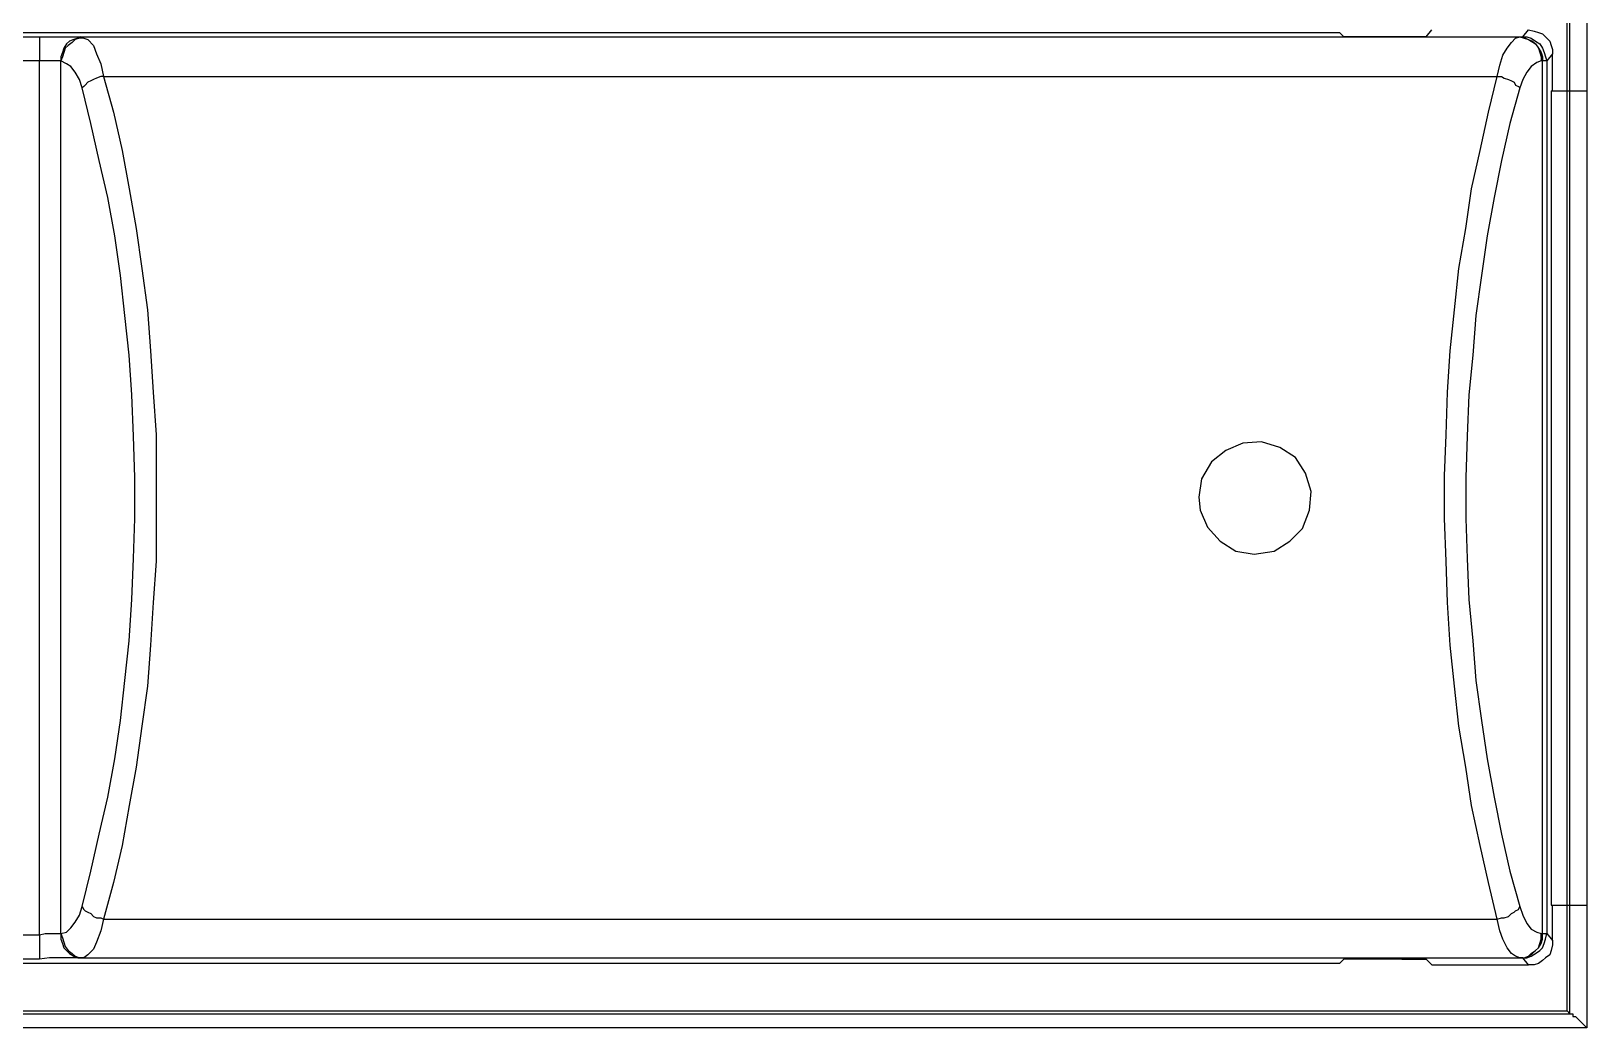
# Model space of a CAD drawing. Header units: centimetres. Extents: x -9.3 to 8.8, y -8.1 to 9.2.
# Drawn here: x -5.013 to -3.08, y -0.455 to 0.783 of the extents above; entities that cross this region are included whole.
import ezdxf

# ---------------------------------------------------------------- set-up
doc = ezdxf.new("R2010")
doc.units = ezdxf.units.CM
doc.header["$MEASUREMENT"] = 0
doc.layers.add('Camada 1', color=7, linetype='Continuous')

msp = doc.modelspace()

# ---------------------------------------------------------------- linework, layer by layer
at = {"layer": 'Camada 1', "color": 250, "lineweight": 25}
for points in [[(-3.10092, -0.43744), (-3.10092, -0.43744), (-3.10092, 6.67103), (-3.10092, 6.67103)], [(-3.10092, -0.43744), (-3.10092, -0.43744), (-3.10092, 6.67103), (-3.10092, 6.67103)], [(-3.07975, 6.68867), (-3.07975, 6.68867), (-3.07975, -0.45508), (-3.07975, -0.45508)], [(-3.07975, 6.68867), (-3.07975, 6.68867), (-3.07975, -0.45508), (-3.07975, -0.45508)], [(-3.10445, -0.43392), (-3.10445, -0.43392), (-3.10445, 6.6675), (-3.10445, 6.6675)], [(-3.10445, -0.43392), (-3.10445, -0.43392), (-3.10445, 6.6675), (-3.10445, 6.6675)], [(-6.64051, 0.78123), (-6.64051, 0.78123), (-3.3872, 0.78123), (-3.3872, 0.78123)], [(-5.02356, 0.77597), (-5.02356, 0.77597), (-5.00239, 0.77597), (-5.00239, 0.77597)], [(-5.00239, 0.77597), (-5.00239, 0.77597), (-4.9512, 0.77597), (-4.9512, 0.77597)], [(-5.00239, 0.77597), (-5.00239, 0.77597), (-5.00239, 0.74595), (-5.00239, 0.74595)], [(-4.9512, 0.77597), (-4.9512, 0.77597), (-3.16301, 0.77597), (-3.16301, 0.77597)], [(-4.9512, 0.77597), (-4.9512, 0.77597), (-4.94767, 0.77417), (-4.94767, 0.77417)], [(-3.38191, 0.77597), (-3.38191, 0.77597), (-3.3872, 0.78123), (-3.3872, 0.78123)], [(-3.30955, 0.77597), (-3.30955, 0.77597), (-3.38191, 0.77597), (-3.38191, 0.77597)], [(-3.27953, 0.77597), (-3.27953, 0.77597), (-3.30955, 0.77597), (-3.30955, 0.77597)], [(-3.27953, 0.77597), (-3.27953, 0.77597), (-3.27244, 0.78479), (-3.27244, 0.78479)], [(-3.16301, 0.77597), (-3.16301, 0.77597), (-3.16124, 0.77597), (-3.16124, 0.77597)], [(-3.16124, 0.77597), (-3.16124, 0.77597), (-3.15951, 0.77597), (-3.15951, 0.77597)], [(-3.15951, 0.77597), (-3.15951, 0.77597), (-3.15242, 0.78479), (-3.15242, 0.78479)], [(-3.1224, 0.75477), (-3.1224, 0.75477), (-3.12946, 0.74595), (-3.12946, 0.74595)], [(-3.1224, 0.70887), (-3.1224, 0.70887), (-3.1224, 0.75477), (-3.1224, 0.75477)], [(-5.00239, 0.74595), (-5.00239, 0.74595), (-5.02356, 0.74595), (-5.02356, 0.74595)], [(-5.00239, -0.33969), (-5.00239, -0.33969), (-5.00239, 0.74595), (-5.00239, 0.74595)], [(-4.9759, 0.74595), (-4.9759, 0.74595), (-5.00239, 0.74595), (-5.00239, 0.74595)], [(-4.9759, -0.33789), (-4.9759, -0.33789), (-4.9759, 0.74595), (-4.9759, 0.74595)], [(-4.9759, 0.74595), (-4.9759, 0.74595), (-4.9759, 0.74595), (-4.9759, 0.74595)], [(-3.13478, 0.74595), (-3.13478, 0.74595), (-3.13651, 0.74595), (-3.13651, 0.74595)], [(-3.13478, -0.33789), (-3.13478, -0.33789), (-3.13478, 0.74595), (-3.13478, 0.74595)], [(-3.12946, 0.74595), (-3.12946, 0.74595), (-3.13478, 0.74595), (-3.13478, 0.74595)], [(-3.12946, 0.74595), (-3.12946, 0.74595), (-3.12946, -0.33789), (-3.12946, -0.33789)], [(-4.92294, 0.72655), (-4.92294, 0.72655), (-3.19126, 0.72655), (-3.19126, 0.72655)], [(-3.12417, 0.70887), (-3.12417, 0.70887), (-3.12417, -0.30261), (-3.12417, -0.30261)], [(-3.12417, 0.70887), (-3.12417, 0.70887), (-3.07975, 0.70887), (-3.07975, 0.70887)], [(-3.12417, -0.30261), (-3.12417, -0.30261), (-3.07975, -0.30261), (-3.07975, -0.30261)], [(-3.1224, -0.34674), (-3.1224, -0.34674), (-3.1224, -0.30261), (-3.1224, -0.30261)], [(-4.92294, -0.32025), (-4.92294, -0.32025), (-3.19126, -0.32025), (-3.19126, -0.32025)], [(-5.02356, -0.33969), (-5.02356, -0.33969), (-5.00239, -0.33969), (-5.00239, -0.33969)], [(-5.00239, -0.33969), (-5.00239, -0.33969), (-5.00239, -0.36968), (-5.00239, -0.36968)], [(-4.9759, -0.33789), (-4.9759, -0.33789), (-4.9759, -0.33789), (-4.9759, -0.33789)], [(-3.13651, -0.33789), (-3.13651, -0.33789), (-3.13478, -0.33789), (-3.13478, -0.33789)], [(-3.13478, -0.33789), (-3.13478, -0.33789), (-3.12946, -0.33789), (-3.12946, -0.33789)], [(-3.12946, -0.33789), (-3.12946, -0.33789), (-3.1224, -0.34674), (-3.1224, -0.34674)], [(-3.3872, -0.37497), (-3.3872, -0.37497), (-6.64051, -0.37497), (-6.64051, -0.37497)], [(-5.00239, -0.36968), (-5.00239, -0.36968), (-5.02356, -0.36968), (-5.02356, -0.36968)], [(-4.9512, -0.36791), (-4.9512, -0.36791), (-3.16301, -0.36791), (-3.16301, -0.36791)], [(-4.94767, -0.36791), (-4.94767, -0.36791), (-4.9512, -0.36791), (-4.9512, -0.36791)], [(-3.38191, -0.36968), (-3.38191, -0.36968), (-3.3872, -0.37497), (-3.3872, -0.37497)], [(-3.30955, -0.36968), (-3.30955, -0.36968), (-3.38191, -0.36968), (-3.38191, -0.36968)], [(-3.30955, -0.36968), (-3.30955, -0.36968), (-3.27953, -0.36968), (-3.27953, -0.36968)], [(-3.27244, -0.37673), (-3.27244, -0.37673), (-3.27953, -0.36968), (-3.27953, -0.36968)], [(-3.27244, -0.37673), (-3.27244, -0.37673), (-3.15242, -0.37673), (-3.15242, -0.37673)], [(-3.16124, -0.36791), (-3.16124, -0.36791), (-3.16301, -0.36791), (-3.16301, -0.36791)], [(-3.15951, -0.36791), (-3.15951, -0.36791), (-3.16124, -0.36791), (-3.16124, -0.36791)], [(-3.15242, -0.37673), (-3.15242, -0.37673), (-3.15951, -0.36791), (-3.15951, -0.36791)], [(-6.92856, -0.43744), (-6.92856, -0.43744), (-3.10092, -0.43744), (-3.10092, -0.43744)], [(-6.92856, -0.43744), (-6.92856, -0.43744), (-3.10092, -0.43744), (-3.10092, -0.43744)], [(-6.92503, -0.43392), (-6.92503, -0.43392), (-3.10445, -0.43392), (-3.10445, -0.43392)], [(-6.92503, -0.43392), (-6.92503, -0.43392), (-3.10445, -0.43392), (-3.10445, -0.43392)], [(-3.10445, -0.43392), (-3.10445, -0.43392), (-3.10092, -0.43744), (-3.10092, -0.43744)], [(-3.10445, -0.43392), (-3.10445, -0.43392), (-3.10092, -0.43744), (-3.10092, -0.43744)], [(-3.07975, -0.45508), (-3.07975, -0.45508), (-6.94621, -0.45508), (-6.94621, -0.45508)], [(-3.07975, -0.45508), (-3.07975, -0.45508), (-6.94621, -0.45508), (-6.94621, -0.45508)]]:
    msp.add_open_spline(points, degree=3, dxfattribs=at)
at = {"layer": 'Camada 1', "color": 134, "lineweight": 9}
msp.add_open_spline([(-3.10445, 0.6477), (-3.10445, 0.6477), (-3.10445, 1.08867), (-3.10445, 1.08867)], degree=3, dxfattribs=at)
at = {"layer": 'Camada 1', "color": 250, "lineweight": 25}
for points, knots in [([(-4.9512, 0.77597), (-4.9512, 0.77597), (-4.95473, 0.77417), (-4.95473, 0.77417), (-4.95473, 0.77417), (-4.96002, 0.77241), (-4.96002, 0.77241), (-4.96002, 0.77241), (-4.96531, 0.77064), (-4.96531, 0.77064), (-4.96531, 0.77064), (-4.96884, 0.76712), (-4.96884, 0.76712), (-4.96884, 0.76712), (-4.97237, 0.76182), (-4.97237, 0.76182), (-4.97237, 0.76182), (-4.97413, 0.75653), (-4.97413, 0.75653), (-4.97413, 0.75653), (-4.9759, 0.75124), (-4.9759, 0.75124), (-4.9759, 0.75124), (-4.9759, 0.74595), (-4.9759, 0.74595)], [0, 0, 0, 0, 0.125, 0.125, 0.125, 0.25, 0.25, 0.25, 0.375, 0.375, 0.375, 0.5, 0.5, 0.5, 0.625, 0.625, 0.625, 0.75, 0.75, 0.75, 0.875, 0.875, 0.875, 1, 1, 1, 1]), ([(-4.94767, 0.77417), (-4.94767, 0.77417), (-4.95297, 0.77417), (-4.95297, 0.77417), (-4.95297, 0.77417), (-4.95826, 0.77241), (-4.95826, 0.77241), (-4.95826, 0.77241), (-4.96179, 0.76888), (-4.96179, 0.76888), (-4.96179, 0.76888), (-4.96708, 0.76535), (-4.96708, 0.76535), (-4.96708, 0.76535), (-4.9706, 0.76182), (-4.9706, 0.76182), (-4.9706, 0.76182), (-4.97237, 0.75653), (-4.97237, 0.75653), (-4.97237, 0.75653), (-4.97413, 0.75124), (-4.97413, 0.75124), (-4.97413, 0.75124), (-4.9759, 0.74595), (-4.9759, 0.74595)], [0, 0, 0, 0, 0.125, 0.125, 0.125, 0.25, 0.25, 0.25, 0.375, 0.375, 0.375, 0.5, 0.5, 0.5, 0.625, 0.625, 0.625, 0.75, 0.75, 0.75, 0.875, 0.875, 0.875, 1, 1, 1, 1]), ([(-4.94767, 0.77417), (-4.94767, 0.77417), (-4.94235, 0.77241), (-4.94235, 0.77241), (-4.94235, 0.77241), (-4.93529, 0.76535), (-4.93529, 0.76535), (-4.93529, 0.76535), (-4.93176, 0.75477), (-4.93176, 0.75477), (-4.93176, 0.75477), (-4.92647, 0.74242), (-4.92647, 0.74242), (-4.92647, 0.74242), (-4.92294, 0.72655), (-4.92294, 0.72655)], [0, 0, 0, 0, 0.2, 0.2, 0.2, 0.4, 0.4, 0.4, 0.6, 0.6, 0.6, 0.8, 0.8, 0.8, 1, 1, 1, 1]), ([(-3.19126, 0.72655), (-3.19126, 0.72655), (-3.18774, 0.74066), (-3.18774, 0.74066), (-3.18774, 0.74066), (-3.18421, 0.753), (-3.18421, 0.753), (-3.18421, 0.753), (-3.17892, 0.76182), (-3.17892, 0.76182), (-3.17892, 0.76182), (-3.17363, 0.76888), (-3.17363, 0.76888), (-3.17363, 0.76888), (-3.16833, 0.77417), (-3.16833, 0.77417), (-3.16833, 0.77417), (-3.16301, 0.77597), (-3.16301, 0.77597)], [0, 0, 0, 0, 0.1666667, 0.1666667, 0.1666667, 0.3333333, 0.3333333, 0.3333333, 0.5, 0.5, 0.5, 0.6666667, 0.6666667, 0.6666667, 0.8333333, 0.8333333, 0.8333333, 1, 1, 1, 1]), ([(-3.16301, 0.77597), (-3.16301, 0.77597), (-3.15771, 0.77417), (-3.15771, 0.77417), (-3.15771, 0.77417), (-3.15242, 0.77241), (-3.15242, 0.77241), (-3.15242, 0.77241), (-3.1489, 0.77064), (-3.1489, 0.77064), (-3.1489, 0.77064), (-3.1436, 0.76712), (-3.1436, 0.76712), (-3.1436, 0.76712), (-3.14008, 0.76182), (-3.14008, 0.76182), (-3.14008, 0.76182), (-3.13831, 0.75653), (-3.13831, 0.75653), (-3.13831, 0.75653), (-3.13651, 0.75124), (-3.13651, 0.75124), (-3.13651, 0.75124), (-3.13651, 0.74595), (-3.13651, 0.74595)], [0, 0, 0, 0, 0.125, 0.125, 0.125, 0.25, 0.25, 0.25, 0.375, 0.375, 0.375, 0.5, 0.5, 0.5, 0.625, 0.625, 0.625, 0.75, 0.75, 0.75, 0.875, 0.875, 0.875, 1, 1, 1, 1]), ([(-3.16124, 0.77597), (-3.16124, 0.77597), (-3.15595, 0.77417), (-3.15595, 0.77417), (-3.15595, 0.77417), (-3.15242, 0.77241), (-3.15242, 0.77241), (-3.15242, 0.77241), (-3.14713, 0.77064), (-3.14713, 0.77064), (-3.14713, 0.77064), (-3.1436, 0.76712), (-3.1436, 0.76712), (-3.1436, 0.76712), (-3.14008, 0.76182), (-3.14008, 0.76182), (-3.14008, 0.76182), (-3.13651, 0.75653), (-3.13651, 0.75653), (-3.13651, 0.75653), (-3.13478, 0.75124), (-3.13478, 0.75124), (-3.13478, 0.75124), (-3.13478, 0.74595), (-3.13478, 0.74595)], [0, 0, 0, 0, 0.125, 0.125, 0.125, 0.25, 0.25, 0.25, 0.375, 0.375, 0.375, 0.5, 0.5, 0.5, 0.625, 0.625, 0.625, 0.75, 0.75, 0.75, 0.875, 0.875, 0.875, 1, 1, 1, 1]), ([(-3.15951, 0.77597), (-3.15951, 0.77597), (-3.15419, 0.77597), (-3.15419, 0.77597), (-3.15419, 0.77597), (-3.1489, 0.77417), (-3.1489, 0.77417), (-3.1489, 0.77417), (-3.1436, 0.77064), (-3.1436, 0.77064), (-3.1436, 0.77064), (-3.13831, 0.76712), (-3.13831, 0.76712), (-3.13831, 0.76712), (-3.13478, 0.76182), (-3.13478, 0.76182), (-3.13478, 0.76182), (-3.13302, 0.75653), (-3.13302, 0.75653), (-3.13302, 0.75653), (-3.13126, 0.75124), (-3.13126, 0.75124), (-3.13126, 0.75124), (-3.12946, 0.74595), (-3.12946, 0.74595)], [0, 0, 0, 0, 0.125, 0.125, 0.125, 0.25, 0.25, 0.25, 0.375, 0.375, 0.375, 0.5, 0.5, 0.5, 0.625, 0.625, 0.625, 0.75, 0.75, 0.75, 0.875, 0.875, 0.875, 1, 1, 1, 1]), ([(-3.15242, 0.78479), (-3.15242, 0.78479), (-3.14537, 0.78303), (-3.14537, 0.78303), (-3.14537, 0.78303), (-3.14008, 0.78123), (-3.14008, 0.78123), (-3.14008, 0.78123), (-3.13478, 0.7795), (-3.13478, 0.7795), (-3.13478, 0.7795), (-3.13126, 0.77597), (-3.13126, 0.77597), (-3.13126, 0.77597), (-3.12596, 0.77064), (-3.12596, 0.77064), (-3.12596, 0.77064), (-3.12417, 0.76535), (-3.12417, 0.76535), (-3.12417, 0.76535), (-3.1224, 0.76006), (-3.1224, 0.76006), (-3.1224, 0.76006), (-3.1224, 0.75477), (-3.1224, 0.75477)], [0, 0, 0, 0, 0.125, 0.125, 0.125, 0.25, 0.25, 0.25, 0.375, 0.375, 0.375, 0.5, 0.5, 0.5, 0.625, 0.625, 0.625, 0.75, 0.75, 0.75, 0.875, 0.875, 0.875, 1, 1, 1, 1]), ([(-4.9494, 0.7124), (-4.9494, 0.7124), (-4.95297, 0.72298), (-4.95297, 0.72298), (-4.95297, 0.72298), (-4.95826, 0.73184), (-4.95826, 0.73184), (-4.95826, 0.73184), (-4.96355, 0.73889), (-4.96355, 0.73889), (-4.96355, 0.73889), (-4.96884, 0.74242), (-4.96884, 0.74242), (-4.96884, 0.74242), (-4.9759, 0.74595), (-4.9759, 0.74595)], [0, 0, 0, 0, 0.2, 0.2, 0.2, 0.4, 0.4, 0.4, 0.6, 0.6, 0.6, 0.8, 0.8, 0.8, 1, 1, 1, 1]), ([(-3.13651, 0.74595), (-3.13651, 0.74595), (-3.14184, 0.74419), (-3.14184, 0.74419), (-3.14184, 0.74419), (-3.1489, 0.73889), (-3.1489, 0.73889), (-3.1489, 0.73889), (-3.15419, 0.73184), (-3.15419, 0.73184), (-3.15419, 0.73184), (-3.15951, 0.72298), (-3.15951, 0.72298), (-3.15951, 0.72298), (-3.16301, 0.7124), (-3.16301, 0.7124)], [0, 0, 0, 0, 0.2, 0.2, 0.2, 0.4, 0.4, 0.4, 0.6, 0.6, 0.6, 0.8, 0.8, 0.8, 1, 1, 1, 1]), ([(-4.92294, 0.72655), (-4.92294, 0.72655), (-4.92647, 0.72655), (-4.92647, 0.72655), (-4.92647, 0.72655), (-4.93176, 0.72478), (-4.93176, 0.72478), (-4.93176, 0.72478), (-4.93529, 0.72298), (-4.93529, 0.72298), (-4.93529, 0.72298), (-4.93882, 0.72122), (-4.93882, 0.72122), (-4.93882, 0.72122), (-4.94235, 0.71946), (-4.94235, 0.71946), (-4.94235, 0.71946), (-4.94587, 0.71593), (-4.94587, 0.71593), (-4.94587, 0.71593), (-4.94767, 0.71416), (-4.94767, 0.71416), (-4.94767, 0.71416), (-4.9494, 0.7124), (-4.9494, 0.7124)], [0, 0, 0, 0, 0.125, 0.125, 0.125, 0.25, 0.25, 0.25, 0.375, 0.375, 0.375, 0.5, 0.5, 0.5, 0.625, 0.625, 0.625, 0.75, 0.75, 0.75, 0.875, 0.875, 0.875, 1, 1, 1, 1]), ([(-4.92294, 0.72655), (-4.92294, 0.72655), (-4.9106, 0.68238), (-4.9106, 0.68238), (-4.9106, 0.68238), (-4.89998, 0.63475), (-4.89998, 0.63475), (-4.89998, 0.63475), (-4.89116, 0.58706), (-4.89116, 0.58706), (-4.89116, 0.58706), (-4.88234, 0.53767), (-4.88234, 0.53767), (-4.88234, 0.53767), (-4.87528, 0.48821), (-4.87528, 0.48821), (-4.87528, 0.48821), (-4.86823, 0.43702), (-4.86823, 0.43702), (-4.86823, 0.43702), (-4.8647, 0.38583), (-4.8647, 0.38583), (-4.8647, 0.38583), (-4.86117, 0.33465), (-4.86117, 0.33465), (-4.86117, 0.33465), (-4.85761, 0.28169), (-4.85761, 0.28169), (-4.85761, 0.28169), (-4.85761, 0.1246), (-4.85761, 0.1246), (-4.85761, 0.1246), (-4.86117, 0.07338), (-4.86117, 0.07338), (-4.86117, 0.07338), (-4.8647, 0.02043), (-4.8647, 0.02043), (-4.8647, 0.02043), (-4.86823, -0.03076), (-4.86823, -0.03076), (-4.86823, -0.03076), (-4.87528, -0.08019), (-4.87528, -0.08019), (-4.87528, -0.08019), (-4.88234, -0.13137), (-4.88234, -0.13137), (-4.88234, -0.13137), (-4.89116, -0.17903), (-4.89116, -0.17903), (-4.89116, -0.17903), (-4.89998, -0.22846), (-4.89998, -0.22846), (-4.89998, -0.22846), (-4.9106, -0.27435), (-4.9106, -0.27435), (-4.9106, -0.27435), (-4.92294, -0.32025), (-4.92294, -0.32025)], [0, 0, 0, 0, 0.0526316, 0.0526316, 0.0526316, 0.1052632, 0.1052632, 0.1052632, 0.1578947, 0.1578947, 0.1578947, 0.2105263, 0.2105263, 0.2105263, 0.2631579, 0.2631579, 0.2631579, 0.3157895, 0.3157895, 0.3157895, 0.3684211, 0.3684211, 0.3684211, 0.4210526, 0.4210526, 0.4210526, 0.4736842, 0.4736842, 0.4736842, 0.5263158, 0.5263158, 0.5263158, 0.5789474, 0.5789474, 0.5789474, 0.6315789, 0.6315789, 0.6315789, 0.6842105, 0.6842105, 0.6842105, 0.7368421, 0.7368421, 0.7368421, 0.7894737, 0.7894737, 0.7894737, 0.8421053, 0.8421053, 0.8421053, 0.8947368, 0.8947368, 0.8947368, 0.9473684, 0.9473684, 0.9473684, 1, 1, 1, 1]), ([(-3.19126, -0.32025), (-3.19126, -0.32025), (-3.20185, -0.27435), (-3.20185, -0.27435), (-3.20185, -0.27435), (-3.21243, -0.22846), (-3.21243, -0.22846), (-3.21243, -0.22846), (-3.22305, -0.17903), (-3.22305, -0.17903), (-3.22305, -0.17903), (-3.2301, -0.13137), (-3.2301, -0.13137), (-3.2301, -0.13137), (-3.23892, -0.08019), (-3.23892, -0.08019), (-3.23892, -0.08019), (-3.24422, -0.03076), (-3.24422, -0.03076), (-3.24422, -0.03076), (-3.24951, 0.02043), (-3.24951, 0.02043), (-3.24951, 0.02043), (-3.25304, 0.07338), (-3.25304, 0.07338), (-3.25304, 0.07338), (-3.2548, 0.1246), (-3.2548, 0.1246), (-3.2548, 0.1246), (-3.25656, 0.17755), (-3.25656, 0.17755), (-3.25656, 0.17755), (-3.25656, 0.23051), (-3.25656, 0.23051), (-3.25656, 0.23051), (-3.2548, 0.28169), (-3.2548, 0.28169), (-3.2548, 0.28169), (-3.25304, 0.33465), (-3.25304, 0.33465), (-3.25304, 0.33465), (-3.24951, 0.38583), (-3.24951, 0.38583), (-3.24951, 0.38583), (-3.24422, 0.43702), (-3.24422, 0.43702), (-3.24422, 0.43702), (-3.23892, 0.48821), (-3.23892, 0.48821), (-3.23892, 0.48821), (-3.2301, 0.53767), (-3.2301, 0.53767), (-3.2301, 0.53767), (-3.22305, 0.58706), (-3.22305, 0.58706), (-3.22305, 0.58706), (-3.21243, 0.63475), (-3.21243, 0.63475), (-3.21243, 0.63475), (-3.20185, 0.68238), (-3.20185, 0.68238), (-3.20185, 0.68238), (-3.19126, 0.72655), (-3.19126, 0.72655)], [0, 0, 0, 0, 0.047619, 0.047619, 0.047619, 0.0952381, 0.0952381, 0.0952381, 0.1428571, 0.1428571, 0.1428571, 0.1904762, 0.1904762, 0.1904762, 0.2380952, 0.2380952, 0.2380952, 0.2857143, 0.2857143, 0.2857143, 0.3333333, 0.3333333, 0.3333333, 0.3809524, 0.3809524, 0.3809524, 0.4285714, 0.4285714, 0.4285714, 0.4761905, 0.4761905, 0.4761905, 0.5238095, 0.5238095, 0.5238095, 0.5714286, 0.5714286, 0.5714286, 0.6190476, 0.6190476, 0.6190476, 0.6666667, 0.6666667, 0.6666667, 0.7142857, 0.7142857, 0.7142857, 0.7619048, 0.7619048, 0.7619048, 0.8095238, 0.8095238, 0.8095238, 0.8571429, 0.8571429, 0.8571429, 0.9047619, 0.9047619, 0.9047619, 0.952381, 0.952381, 0.952381, 1, 1, 1, 1]), ([(-3.19126, 0.72655), (-3.19126, 0.72655), (-3.18597, 0.72655), (-3.18597, 0.72655), (-3.18597, 0.72655), (-3.18244, 0.72478), (-3.18244, 0.72478), (-3.18244, 0.72478), (-3.17715, 0.72298), (-3.17715, 0.72298), (-3.17715, 0.72298), (-3.17363, 0.72122), (-3.17363, 0.72122), (-3.17363, 0.72122), (-3.17006, 0.71946), (-3.17006, 0.71946), (-3.17006, 0.71946), (-3.16833, 0.71593), (-3.16833, 0.71593), (-3.16833, 0.71593), (-3.16477, 0.71416), (-3.16477, 0.71416), (-3.16477, 0.71416), (-3.16301, 0.7124), (-3.16301, 0.7124)], [0, 0, 0, 0, 0.125, 0.125, 0.125, 0.25, 0.25, 0.25, 0.375, 0.375, 0.375, 0.5, 0.5, 0.5, 0.625, 0.625, 0.625, 0.75, 0.75, 0.75, 0.875, 0.875, 0.875, 1, 1, 1, 1]), ([(-4.9494, -0.30434), (-4.9494, -0.30434), (-4.93882, -0.26024), (-4.93882, -0.26024), (-4.93882, -0.26024), (-4.92824, -0.21435), (-4.92824, -0.21435), (-4.92824, -0.21435), (-4.91765, -0.16845), (-4.91765, -0.16845), (-4.91765, -0.16845), (-4.90883, -0.12076), (-4.90883, -0.12076), (-4.90883, -0.12076), (-4.90178, -0.07313), (-4.90178, -0.07313), (-4.90178, -0.07313), (-4.89649, -0.02371), (-4.89649, -0.02371), (-4.89649, -0.02371), (-4.89116, 0.02572), (-4.89116, 0.02572), (-4.89116, 0.02572), (-4.88763, 0.07691), (-4.88763, 0.07691), (-4.88763, 0.07691), (-4.88587, 0.12813), (-4.88587, 0.12813), (-4.88587, 0.12813), (-4.8841, 0.17755), (-4.8841, 0.17755), (-4.8841, 0.17755), (-4.8841, 0.22874), (-4.8841, 0.22874), (-4.8841, 0.22874), (-4.88587, 0.27993), (-4.88587, 0.27993), (-4.88587, 0.27993), (-4.88763, 0.33112), (-4.88763, 0.33112), (-4.88763, 0.33112), (-4.89116, 0.38054), (-4.89116, 0.38054), (-4.89116, 0.38054), (-4.89649, 0.42997), (-4.89649, 0.42997), (-4.89649, 0.42997), (-4.90178, 0.47939), (-4.90178, 0.47939), (-4.90178, 0.47939), (-4.90883, 0.52881), (-4.90883, 0.52881), (-4.90883, 0.52881), (-4.91765, 0.57647), (-4.91765, 0.57647), (-4.91765, 0.57647), (-4.92824, 0.62237), (-4.92824, 0.62237), (-4.92824, 0.62237), (-4.93882, 0.66827), (-4.93882, 0.66827), (-4.93882, 0.66827), (-4.9494, 0.7124), (-4.9494, 0.7124)], [0, 0, 0, 0, 0.047619, 0.047619, 0.047619, 0.0952381, 0.0952381, 0.0952381, 0.1428571, 0.1428571, 0.1428571, 0.1904762, 0.1904762, 0.1904762, 0.2380952, 0.2380952, 0.2380952, 0.2857143, 0.2857143, 0.2857143, 0.3333333, 0.3333333, 0.3333333, 0.3809524, 0.3809524, 0.3809524, 0.4285714, 0.4285714, 0.4285714, 0.4761905, 0.4761905, 0.4761905, 0.5238095, 0.5238095, 0.5238095, 0.5714286, 0.5714286, 0.5714286, 0.6190476, 0.6190476, 0.6190476, 0.6666667, 0.6666667, 0.6666667, 0.7142857, 0.7142857, 0.7142857, 0.7619048, 0.7619048, 0.7619048, 0.8095238, 0.8095238, 0.8095238, 0.8571429, 0.8571429, 0.8571429, 0.9047619, 0.9047619, 0.9047619, 0.952381, 0.952381, 0.952381, 1, 1, 1, 1]), ([(-3.16301, 0.7124), (-3.16301, 0.7124), (-3.17539, 0.66827), (-3.17539, 0.66827), (-3.17539, 0.66827), (-3.18597, 0.62237), (-3.18597, 0.62237), (-3.18597, 0.62237), (-3.19479, 0.57647), (-3.19479, 0.57647), (-3.19479, 0.57647), (-3.20361, 0.52881), (-3.20361, 0.52881), (-3.20361, 0.52881), (-3.21067, 0.47939), (-3.21067, 0.47939), (-3.21067, 0.47939), (-3.21776, 0.42997), (-3.21776, 0.42997), (-3.21776, 0.42997), (-3.22129, 0.38054), (-3.22129, 0.38054), (-3.22129, 0.38054), (-3.22658, 0.33112), (-3.22658, 0.33112), (-3.22658, 0.33112), (-3.22834, 0.27993), (-3.22834, 0.27993), (-3.22834, 0.27993), (-3.2301, 0.22874), (-3.2301, 0.22874), (-3.2301, 0.22874), (-3.2301, 0.17755), (-3.2301, 0.17755), (-3.2301, 0.17755), (-3.22834, 0.12813), (-3.22834, 0.12813), (-3.22834, 0.12813), (-3.22658, 0.07691), (-3.22658, 0.07691), (-3.22658, 0.07691), (-3.22129, 0.02572), (-3.22129, 0.02572), (-3.22129, 0.02572), (-3.21776, -0.02371), (-3.21776, -0.02371), (-3.21776, -0.02371), (-3.21067, -0.07313), (-3.21067, -0.07313), (-3.21067, -0.07313), (-3.20361, -0.12076), (-3.20361, -0.12076), (-3.20361, -0.12076), (-3.19479, -0.16845), (-3.19479, -0.16845), (-3.19479, -0.16845), (-3.18597, -0.21435), (-3.18597, -0.21435), (-3.18597, -0.21435), (-3.17539, -0.26024), (-3.17539, -0.26024), (-3.17539, -0.26024), (-3.16301, -0.30434), (-3.16301, -0.30434)], [0, 0, 0, 0, 0.047619, 0.047619, 0.047619, 0.0952381, 0.0952381, 0.0952381, 0.1428571, 0.1428571, 0.1428571, 0.1904762, 0.1904762, 0.1904762, 0.2380952, 0.2380952, 0.2380952, 0.2857143, 0.2857143, 0.2857143, 0.3333333, 0.3333333, 0.3333333, 0.3809524, 0.3809524, 0.3809524, 0.4285714, 0.4285714, 0.4285714, 0.4761905, 0.4761905, 0.4761905, 0.5238095, 0.5238095, 0.5238095, 0.5714286, 0.5714286, 0.5714286, 0.6190476, 0.6190476, 0.6190476, 0.6666667, 0.6666667, 0.6666667, 0.7142857, 0.7142857, 0.7142857, 0.7619048, 0.7619048, 0.7619048, 0.8095238, 0.8095238, 0.8095238, 0.8571429, 0.8571429, 0.8571429, 0.9047619, 0.9047619, 0.9047619, 0.952381, 0.952381, 0.952381, 1, 1, 1, 1]), ([(-3.56196, 0.20401), (-3.56196, 0.20401), (-3.55844, 0.22698), (-3.55844, 0.22698), (-3.55844, 0.22698), (-3.54609, 0.24814), (-3.54609, 0.24814), (-3.54609, 0.24814), (-3.52841, 0.26226), (-3.52841, 0.26226), (-3.52841, 0.26226), (-3.50725, 0.27111), (-3.50725, 0.27111), (-3.50725, 0.27111), (-3.48428, 0.27287), (-3.48428, 0.27287), (-3.48428, 0.27287), (-3.46135, 0.26578), (-3.46135, 0.26578), (-3.46135, 0.26578), (-3.44191, 0.25344), (-3.44191, 0.25344), (-3.44191, 0.25344), (-3.42957, 0.23403), (-3.42957, 0.23403), (-3.42957, 0.23403), (-3.42251, 0.2111), (-3.42251, 0.2111), (-3.42251, 0.2111), (-3.42427, 0.18814), (-3.42427, 0.18814), (-3.42427, 0.18814), (-3.43309, 0.16517), (-3.43309, 0.16517), (-3.43309, 0.16517), (-3.44897, 0.1493), (-3.44897, 0.1493), (-3.44897, 0.1493), (-3.46841, 0.13695), (-3.46841, 0.13695), (-3.46841, 0.13695), (-3.4931, 0.13342), (-3.4931, 0.13342), (-3.4931, 0.13342), (-3.51607, 0.13695), (-3.51607, 0.13695), (-3.51607, 0.13695), (-3.53547, 0.1493), (-3.53547, 0.1493), (-3.53547, 0.1493), (-3.55134, 0.16694), (-3.55134, 0.16694), (-3.55134, 0.16694), (-3.5602, 0.18814), (-3.5602, 0.18814), (-3.5602, 0.18814), (-3.56196, 0.20401), (-3.56196, 0.20401)], [0, 0, 0, 0, 0.0526316, 0.0526316, 0.0526316, 0.1052632, 0.1052632, 0.1052632, 0.1578947, 0.1578947, 0.1578947, 0.2105263, 0.2105263, 0.2105263, 0.2631579, 0.2631579, 0.2631579, 0.3157895, 0.3157895, 0.3157895, 0.3684211, 0.3684211, 0.3684211, 0.4210526, 0.4210526, 0.4210526, 0.4736842, 0.4736842, 0.4736842, 0.5263158, 0.5263158, 0.5263158, 0.5789474, 0.5789474, 0.5789474, 0.6315789, 0.6315789, 0.6315789, 0.6842105, 0.6842105, 0.6842105, 0.7368421, 0.7368421, 0.7368421, 0.7894737, 0.7894737, 0.7894737, 0.8421053, 0.8421053, 0.8421053, 0.8947368, 0.8947368, 0.8947368, 0.9473684, 0.9473684, 0.9473684, 1, 1, 1, 1]), ([(-3.56196, 0.20401), (-3.56196, 0.20401), (-3.55844, 0.22698), (-3.55844, 0.22698), (-3.55844, 0.22698), (-3.54609, 0.24814), (-3.54609, 0.24814), (-3.54609, 0.24814), (-3.52841, 0.26226), (-3.52841, 0.26226), (-3.52841, 0.26226), (-3.50725, 0.27111), (-3.50725, 0.27111), (-3.50725, 0.27111), (-3.48428, 0.27287), (-3.48428, 0.27287), (-3.48428, 0.27287), (-3.46135, 0.26578), (-3.46135, 0.26578), (-3.46135, 0.26578), (-3.44191, 0.25344), (-3.44191, 0.25344), (-3.44191, 0.25344), (-3.42957, 0.23403), (-3.42957, 0.23403), (-3.42957, 0.23403), (-3.42251, 0.2111), (-3.42251, 0.2111), (-3.42251, 0.2111), (-3.42427, 0.18814), (-3.42427, 0.18814), (-3.42427, 0.18814), (-3.43309, 0.16517), (-3.43309, 0.16517), (-3.43309, 0.16517), (-3.44897, 0.1493), (-3.44897, 0.1493), (-3.44897, 0.1493), (-3.46841, 0.13695), (-3.46841, 0.13695), (-3.46841, 0.13695), (-3.4931, 0.13342), (-3.4931, 0.13342), (-3.4931, 0.13342), (-3.51607, 0.13695), (-3.51607, 0.13695), (-3.51607, 0.13695), (-3.53547, 0.1493), (-3.53547, 0.1493), (-3.53547, 0.1493), (-3.55134, 0.16694), (-3.55134, 0.16694), (-3.55134, 0.16694), (-3.5602, 0.18814), (-3.5602, 0.18814), (-3.5602, 0.18814), (-3.56196, 0.20401), (-3.56196, 0.20401)], [0, 0, 0, 0, 0.0526316, 0.0526316, 0.0526316, 0.1052632, 0.1052632, 0.1052632, 0.1578947, 0.1578947, 0.1578947, 0.2105263, 0.2105263, 0.2105263, 0.2631579, 0.2631579, 0.2631579, 0.3157895, 0.3157895, 0.3157895, 0.3684211, 0.3684211, 0.3684211, 0.4210526, 0.4210526, 0.4210526, 0.4736842, 0.4736842, 0.4736842, 0.5263158, 0.5263158, 0.5263158, 0.5789474, 0.5789474, 0.5789474, 0.6315789, 0.6315789, 0.6315789, 0.6842105, 0.6842105, 0.6842105, 0.7368421, 0.7368421, 0.7368421, 0.7894737, 0.7894737, 0.7894737, 0.8421053, 0.8421053, 0.8421053, 0.8947368, 0.8947368, 0.8947368, 0.9473684, 0.9473684, 0.9473684, 1, 1, 1, 1]), ([(-4.9759, -0.33789), (-4.9759, -0.33789), (-4.96884, -0.33613), (-4.96884, -0.33613), (-4.96884, -0.33613), (-4.96355, -0.33083), (-4.96355, -0.33083), (-4.96355, -0.33083), (-4.95826, -0.32378), (-4.95826, -0.32378), (-4.95826, -0.32378), (-4.95297, -0.31496), (-4.95297, -0.31496), (-4.95297, -0.31496), (-4.9494, -0.30434), (-4.9494, -0.30434)], [0, 0, 0, 0, 0.2, 0.2, 0.2, 0.4, 0.4, 0.4, 0.6, 0.6, 0.6, 0.8, 0.8, 0.8, 1, 1, 1, 1]), ([(-4.9494, -0.30434), (-4.9494, -0.30434), (-4.94767, -0.3079), (-4.94767, -0.3079), (-4.94767, -0.3079), (-4.94587, -0.30967), (-4.94587, -0.30967), (-4.94587, -0.30967), (-4.94235, -0.31143), (-4.94235, -0.31143), (-4.94235, -0.31143), (-4.93882, -0.3132), (-4.93882, -0.3132), (-4.93882, -0.3132), (-4.93529, -0.31672), (-4.93529, -0.31672), (-4.93529, -0.31672), (-4.93176, -0.31849), (-4.93176, -0.31849), (-4.93176, -0.31849), (-4.92647, -0.31849), (-4.92647, -0.31849), (-4.92647, -0.31849), (-4.92294, -0.32025), (-4.92294, -0.32025)], [0, 0, 0, 0, 0.125, 0.125, 0.125, 0.25, 0.25, 0.25, 0.375, 0.375, 0.375, 0.5, 0.5, 0.5, 0.625, 0.625, 0.625, 0.75, 0.75, 0.75, 0.875, 0.875, 0.875, 1, 1, 1, 1]), ([(-3.19126, -0.32025), (-3.19126, -0.32025), (-3.18597, -0.31849), (-3.18597, -0.31849), (-3.18597, -0.31849), (-3.18244, -0.31849), (-3.18244, -0.31849), (-3.18244, -0.31849), (-3.17715, -0.31672), (-3.17715, -0.31672), (-3.17715, -0.31672), (-3.17363, -0.3132), (-3.17363, -0.3132), (-3.17363, -0.3132), (-3.17006, -0.31143), (-3.17006, -0.31143), (-3.17006, -0.31143), (-3.16833, -0.30967), (-3.16833, -0.30967), (-3.16833, -0.30967), (-3.16477, -0.3079), (-3.16477, -0.3079), (-3.16477, -0.3079), (-3.16301, -0.30434), (-3.16301, -0.30434)], [0, 0, 0, 0, 0.125, 0.125, 0.125, 0.25, 0.25, 0.25, 0.375, 0.375, 0.375, 0.5, 0.5, 0.5, 0.625, 0.625, 0.625, 0.75, 0.75, 0.75, 0.875, 0.875, 0.875, 1, 1, 1, 1]), ([(-3.16301, -0.30434), (-3.16301, -0.30434), (-3.15951, -0.31496), (-3.15951, -0.31496), (-3.15951, -0.31496), (-3.15419, -0.32554), (-3.15419, -0.32554), (-3.15419, -0.32554), (-3.1489, -0.3326), (-3.1489, -0.3326), (-3.1489, -0.3326), (-3.14184, -0.33613), (-3.14184, -0.33613), (-3.14184, -0.33613), (-3.13651, -0.33789), (-3.13651, -0.33789)], [0, 0, 0, 0, 0.2, 0.2, 0.2, 0.4, 0.4, 0.4, 0.6, 0.6, 0.6, 0.8, 0.8, 0.8, 1, 1, 1, 1]), ([(-4.92294, -0.32025), (-4.92294, -0.32025), (-4.92647, -0.3344), (-4.92647, -0.3344), (-4.92647, -0.3344), (-4.93176, -0.34851), (-4.93176, -0.34851), (-4.93176, -0.34851), (-4.93529, -0.35733), (-4.93529, -0.35733), (-4.93529, -0.35733), (-4.94235, -0.36438), (-4.94235, -0.36438), (-4.94235, -0.36438), (-4.94767, -0.36791), (-4.94767, -0.36791)], [0, 0, 0, 0, 0.2, 0.2, 0.2, 0.4, 0.4, 0.4, 0.6, 0.6, 0.6, 0.8, 0.8, 0.8, 1, 1, 1, 1]), ([(-3.16301, -0.36791), (-3.16301, -0.36791), (-3.16833, -0.36615), (-3.16833, -0.36615), (-3.16833, -0.36615), (-3.17363, -0.36262), (-3.17363, -0.36262), (-3.17363, -0.36262), (-3.17892, -0.35556), (-3.17892, -0.35556), (-3.17892, -0.35556), (-3.18421, -0.34495), (-3.18421, -0.34495), (-3.18421, -0.34495), (-3.18774, -0.3344), (-3.18774, -0.3344), (-3.18774, -0.3344), (-3.19126, -0.32025), (-3.19126, -0.32025)], [0, 0, 0, 0, 0.1666667, 0.1666667, 0.1666667, 0.3333333, 0.3333333, 0.3333333, 0.5, 0.5, 0.5, 0.6666667, 0.6666667, 0.6666667, 0.8333333, 0.8333333, 0.8333333, 1, 1, 1, 1]), ([(-5.00239, -0.33969), (-5.00239, -0.33969), (-4.99533, -0.33789), (-4.99533, -0.33789), (-4.99533, -0.33789), (-4.9759, -0.33789), (-4.9759, -0.33789)], [0, 0, 0, 0, 0.5, 0.5, 0.5, 1, 1, 1, 1]), ([(-4.9759, -0.33789), (-4.9759, -0.33789), (-4.97413, -0.34322), (-4.97413, -0.34322), (-4.97413, -0.34322), (-4.97237, -0.34851), (-4.97237, -0.34851), (-4.97237, -0.34851), (-4.9706, -0.3538), (-4.9706, -0.3538), (-4.9706, -0.3538), (-4.96708, -0.35909), (-4.96708, -0.35909), (-4.96708, -0.35909), (-4.96179, -0.36262), (-4.96179, -0.36262), (-4.96179, -0.36262), (-4.95826, -0.36615), (-4.95826, -0.36615), (-4.95826, -0.36615), (-4.95297, -0.36791), (-4.95297, -0.36791), (-4.95297, -0.36791), (-4.94767, -0.36791), (-4.94767, -0.36791)], [0, 0, 0, 0, 0.125, 0.125, 0.125, 0.25, 0.25, 0.25, 0.375, 0.375, 0.375, 0.5, 0.5, 0.5, 0.625, 0.625, 0.625, 0.75, 0.75, 0.75, 0.875, 0.875, 0.875, 1, 1, 1, 1]), ([(-4.9759, -0.33789), (-4.9759, -0.33789), (-4.9759, -0.34495), (-4.9759, -0.34495), (-4.9759, -0.34495), (-4.97413, -0.35027), (-4.97413, -0.35027), (-4.97413, -0.35027), (-4.97237, -0.35556), (-4.97237, -0.35556), (-4.97237, -0.35556), (-4.96884, -0.35909), (-4.96884, -0.35909), (-4.96884, -0.35909), (-4.96531, -0.36262), (-4.96531, -0.36262), (-4.96531, -0.36262), (-4.96002, -0.36615), (-4.96002, -0.36615), (-4.96002, -0.36615), (-4.95473, -0.36791), (-4.95473, -0.36791), (-4.95473, -0.36791), (-4.9512, -0.36791), (-4.9512, -0.36791)], [0, 0, 0, 0, 0.125, 0.125, 0.125, 0.25, 0.25, 0.25, 0.375, 0.375, 0.375, 0.5, 0.5, 0.5, 0.625, 0.625, 0.625, 0.75, 0.75, 0.75, 0.875, 0.875, 0.875, 1, 1, 1, 1]), ([(-3.16301, -0.36791), (-3.16301, -0.36791), (-3.15771, -0.36791), (-3.15771, -0.36791), (-3.15771, -0.36791), (-3.15242, -0.36615), (-3.15242, -0.36615), (-3.15242, -0.36615), (-3.1489, -0.36262), (-3.1489, -0.36262), (-3.1489, -0.36262), (-3.1436, -0.35909), (-3.1436, -0.35909), (-3.1436, -0.35909), (-3.14008, -0.35556), (-3.14008, -0.35556), (-3.14008, -0.35556), (-3.13831, -0.35027), (-3.13831, -0.35027), (-3.13831, -0.35027), (-3.13651, -0.34495), (-3.13651, -0.34495), (-3.13651, -0.34495), (-3.13651, -0.33789), (-3.13651, -0.33789)], [0, 0, 0, 0, 0.125, 0.125, 0.125, 0.25, 0.25, 0.25, 0.375, 0.375, 0.375, 0.5, 0.5, 0.5, 0.625, 0.625, 0.625, 0.75, 0.75, 0.75, 0.875, 0.875, 0.875, 1, 1, 1, 1]), ([(-3.16124, -0.36791), (-3.16124, -0.36791), (-3.15595, -0.36791), (-3.15595, -0.36791), (-3.15595, -0.36791), (-3.15242, -0.36615), (-3.15242, -0.36615), (-3.15242, -0.36615), (-3.14713, -0.36262), (-3.14713, -0.36262), (-3.14713, -0.36262), (-3.1436, -0.35909), (-3.1436, -0.35909), (-3.1436, -0.35909), (-3.14008, -0.35556), (-3.14008, -0.35556), (-3.14008, -0.35556), (-3.13651, -0.35027), (-3.13651, -0.35027), (-3.13651, -0.35027), (-3.13478, -0.34495), (-3.13478, -0.34495), (-3.13478, -0.34495), (-3.13478, -0.33789), (-3.13478, -0.33789)], [0, 0, 0, 0, 0.125, 0.125, 0.125, 0.25, 0.25, 0.25, 0.375, 0.375, 0.375, 0.5, 0.5, 0.5, 0.625, 0.625, 0.625, 0.75, 0.75, 0.75, 0.875, 0.875, 0.875, 1, 1, 1, 1]), ([(-3.15951, -0.36791), (-3.15951, -0.36791), (-3.15419, -0.36791), (-3.15419, -0.36791), (-3.15419, -0.36791), (-3.1489, -0.36615), (-3.1489, -0.36615), (-3.1489, -0.36615), (-3.1436, -0.36262), (-3.1436, -0.36262), (-3.1436, -0.36262), (-3.13831, -0.35909), (-3.13831, -0.35909), (-3.13831, -0.35909), (-3.13478, -0.35556), (-3.13478, -0.35556), (-3.13478, -0.35556), (-3.13302, -0.35027), (-3.13302, -0.35027), (-3.13302, -0.35027), (-3.13126, -0.34495), (-3.13126, -0.34495), (-3.13126, -0.34495), (-3.12946, -0.33789), (-3.12946, -0.33789)], [0, 0, 0, 0, 0.125, 0.125, 0.125, 0.25, 0.25, 0.25, 0.375, 0.375, 0.375, 0.5, 0.5, 0.5, 0.625, 0.625, 0.625, 0.75, 0.75, 0.75, 0.875, 0.875, 0.875, 1, 1, 1, 1]), ([(-3.1224, -0.34674), (-3.1224, -0.34674), (-3.1224, -0.35204), (-3.1224, -0.35204), (-3.1224, -0.35204), (-3.12417, -0.35909), (-3.12417, -0.35909), (-3.12417, -0.35909), (-3.12596, -0.36438), (-3.12596, -0.36438), (-3.12596, -0.36438), (-3.13126, -0.36791), (-3.13126, -0.36791), (-3.13126, -0.36791), (-3.13478, -0.37144), (-3.13478, -0.37144), (-3.13478, -0.37144), (-3.14008, -0.37497), (-3.14008, -0.37497), (-3.14008, -0.37497), (-3.14537, -0.37673), (-3.14537, -0.37673), (-3.14537, -0.37673), (-3.15242, -0.37673), (-3.15242, -0.37673)], [0, 0, 0, 0, 0.125, 0.125, 0.125, 0.25, 0.25, 0.25, 0.375, 0.375, 0.375, 0.5, 0.5, 0.5, 0.625, 0.625, 0.625, 0.75, 0.75, 0.75, 0.875, 0.875, 0.875, 1, 1, 1, 1]), ([(-4.9512, -0.36791), (-4.9512, -0.36791), (-4.99004, -0.36791), (-4.99004, -0.36791), (-4.99004, -0.36791), (-5.00239, -0.36968), (-5.00239, -0.36968)], [0, 0, 0, 0, 0.5, 0.5, 0.5, 1, 1, 1, 1]), ([(-3.10092, -0.43744), (-3.10092, -0.43744), (-3.09739, -0.43744), (-3.09739, -0.43744), (-3.09739, -0.43744), (-3.09739, -0.44097), (-3.09739, -0.44097), (-3.09739, -0.44097), (-3.09386, -0.44097), (-3.09386, -0.44097), (-3.09386, -0.44097), (-3.09033, -0.4445), (-3.09033, -0.4445), (-3.09033, -0.4445), (-3.08681, -0.44803), (-3.08681, -0.44803), (-3.08681, -0.44803), (-3.08328, -0.45155), (-3.08328, -0.45155), (-3.08328, -0.45155), (-3.07975, -0.45508), (-3.07975, -0.45508)], [0, 0, 0, 0, 0.1428571, 0.1428571, 0.1428571, 0.2857143, 0.2857143, 0.2857143, 0.4285714, 0.4285714, 0.4285714, 0.5714286, 0.5714286, 0.5714286, 0.7142857, 0.7142857, 0.7142857, 0.8571429, 0.8571429, 0.8571429, 1, 1, 1, 1]), ([(-3.10092, -0.43744), (-3.10092, -0.43744), (-3.09739, -0.43744), (-3.09739, -0.43744), (-3.09739, -0.43744), (-3.09739, -0.44097), (-3.09739, -0.44097), (-3.09739, -0.44097), (-3.09386, -0.44097), (-3.09386, -0.44097), (-3.09386, -0.44097), (-3.09033, -0.4445), (-3.09033, -0.4445), (-3.09033, -0.4445), (-3.08681, -0.44803), (-3.08681, -0.44803), (-3.08681, -0.44803), (-3.08328, -0.45155), (-3.08328, -0.45155), (-3.08328, -0.45155), (-3.07975, -0.45508), (-3.07975, -0.45508)], [0, 0, 0, 0, 0.1428571, 0.1428571, 0.1428571, 0.2857143, 0.2857143, 0.2857143, 0.4285714, 0.4285714, 0.4285714, 0.5714286, 0.5714286, 0.5714286, 0.7142857, 0.7142857, 0.7142857, 0.8571429, 0.8571429, 0.8571429, 1, 1, 1, 1])]:
    msp.add_open_spline(points, degree=3, knots=knots, dxfattribs=at)

doc.saveas('drawing.dxf')
